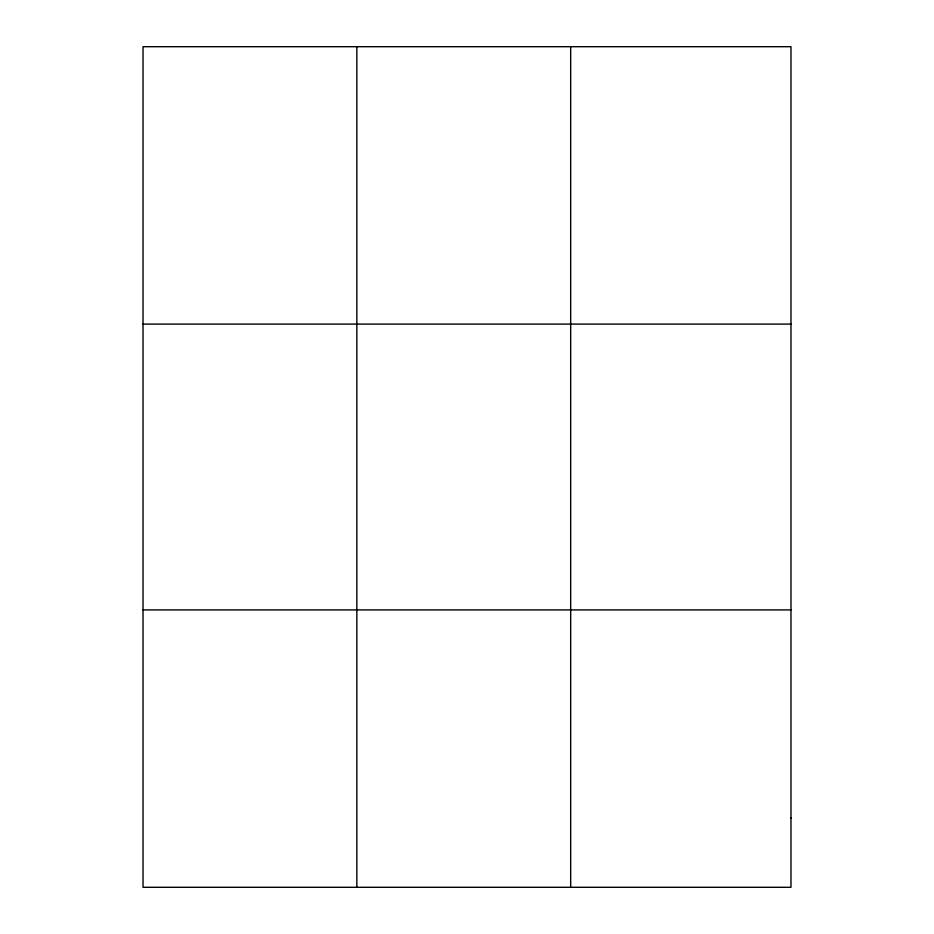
<?xml version="1.0" encoding="UTF-8"?>
<svg xmlns="http://www.w3.org/2000/svg" width="934" height="934" viewBox="0 0 934 934"><rect width="100%" height="100%" fill="white"/><g stroke="black" fill="none" stroke-linecap="round" stroke-linejoin="round"><path stroke-width="1.4" d="M356.846 46.7L356.846 887.3M570.674 46.7L570.674 887.3M143.03 324.098L790.97 324.098M143.03 609.902L790.97 609.902M790.97 817.951L790.97 887.3L143.03 887.3L143.03 46.7L790.97 46.7L790.97 817.951"/></g></svg>
